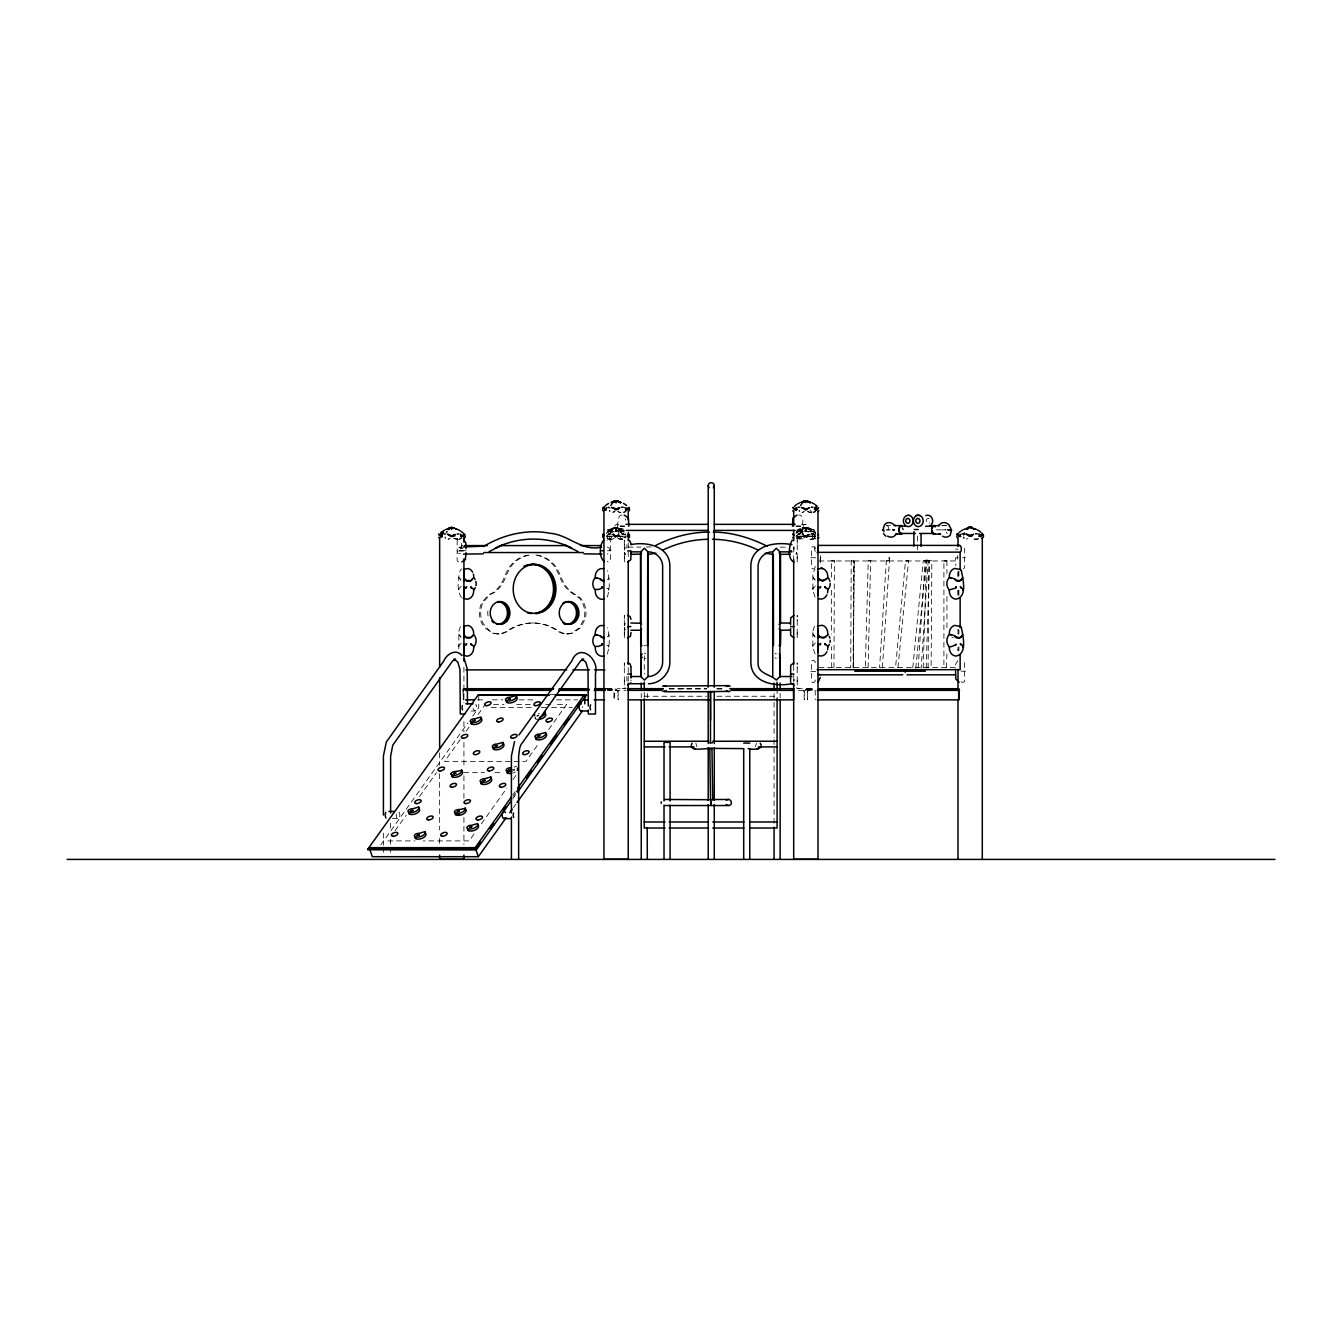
<?xml version="1.0" encoding="UTF-8"?>
<svg xmlns="http://www.w3.org/2000/svg" width="1342" height="1342" viewBox="0 0 1342 1342"><rect width="100%" height="100%" fill="white"/><g stroke="black" fill="none" stroke-linecap="round" stroke-linejoin="round"><path stroke-width="0.75" stroke-dasharray="5 3.75" d="M624.365 680.126L624.332 685.259L624.332 662.847L624.315 667.964M624.365 632.686L624.332 637.819L624.332 615.408L624.315 620.541M624.365 556.98L624.332 562.113L624.349 540.39M624.315 544.835L624.332 540.39M630.992 679.908L630.992 681.015M797.198 680.126L797.215 685.259L797.215 662.847L797.232 664.34M797.198 632.686L797.215 637.819L797.215 615.408L797.232 616.917M797.232 556.98L797.215 562.113L797.215 539.702L797.232 544.835M461.396 597.509C456.397 590.195 458.025 578.368 460.289 570.098A15.517 0.973 -41 0 0 461.011 569.411L461.581 568.941M458.83 648.874L458.863 631.226L460.289 627.016A15.517 0.973 -41 0 0 461.011 626.328L461.581 625.858M812.917 645.837L812.833 632.468M812.917 588.903L812.917 574.108L814.342 569.897A15.517 0.973 -41 0 0 815.064 569.226M851.214 560.889L854.049 560.872L853.344 667.679L854.25 560.939L851.214 560.889L850.711 667.662M853.093 667.729L853.814 560.805M928.094 667.997L928.999 560.604L931.834 560.654L931.13 667.83M958.054 572.917L958.037 577.043M607.272 597.123C609.956 588.937 609.939 578.855 607.272 570.652M608.731 577.714L608.748 579.039M607.322 653.973C609.704 646.156 610.073 635.773 607.322 627.637M868.089 667.595L870.639 560.218L868.257 560.956L865.305 667.662M923.195 667.863L926.433 560.067L931.751 560.604M926.215 667.997L929.436 560.872L925.242 560.168L928.178 560.872L921.199 668.048M618.88 525.175A3.036 2.567 -90 0 0 614.988 525.712A3.036 2.567 -90 0 0 616.112 530.174A3.036 2.567 -90 0 0 619.618 528.077L616.129 527.507L615.978 531.583L617.119 531.633A12.85 12.85 0 0 1 625.221 535.408M815.366 533.512A12.85 6.442 -90 0 0 812.497 531.633L806.29 527.473L812.883 531.633A12.85 6.408 -90 0 1 815.315 533.009C813.789 529.687 803.673 523.38 805.72 531.583L806.861 531.633A12.85 12.85 0 0 1 814.963 535.408M615.961 531.583L616.129 527.507L618.763 527.691L611.868 528.446L607.205 532.271M805.703 531.583L805.871 527.507L814.762 530.006M958.071 572.531L958.104 571.692L958.003 577.798M458.93 588.517L461.312 586.286M458.93 645.435L461.312 643.221M812.883 589.624L812.883 587.964M813 588.333L815.382 586.102M812.883 646.542L812.883 644.881M813.688 644.881L815.382 643.019M607.758 536.766L606.752 536.112L615.139 536.917L619.518 534.485M615.71 536.129L608.698 536.263M805.452 536.129L798.44 536.263M889.209 560.486L889.176 557.316L889.36 560.839L886.341 560.956L879.597 667.628M882.415 667.595L889.411 560.721M918.163 667.779L925.192 560.151M796.46 552.283L796.041 554.212L796.527 552.485M897.932 667.645L908.568 560.939L907.494 560.587L905.514 560.956L895.533 667.662M912.795 667.712L923.262 560.688L926.316 560.604L923.296 560.755M915.798 668.199L926.316 560.604M608.782 636.074L608.731 634.632M607.926 536.33L607.389 538.578M616.095 690.358L617.219 688.714L625.59 688.664M796.846 537.437A2.349 2.349 0 0 0 797.165 536.263L798.02 536.381L797.114 538.578M805.837 690.358L807.347 688.664M464.366 688.664C461.514 688.698 466.278 689.754 463.258 690.358L463.258 699.853L463.04 690.358M812.917 631.025L814.342 626.831A15.517 0.973 -41 0 0 815.064 626.144M624.634 624.969C625.858 619.97 624.047 627.167 624.617 625.003M625.104 547.117L624.433 549.952L625.104 547.117L640.855 547.117M696.867 746.689L695.827 743.133M625.104 554.33C623.812 547.804 624.282 557.92 628.945 554.33M812.178 689.1L811.994 690.174L812.279 689.1M461.044 580.197L458.83 577.161M461.044 637.115L458.83 634.078M815.097 580.012L812.883 576.976M815.097 636.93L812.883 633.894M625.187 534.888L625.573 533.646M955.839 549.935L956.309 548.727M815.366 566.374L814.963 567.448A5.133 2.483 -90 0 1 811.457 567.448L811.457 548.039A5.133 2.483 -90 0 1 814.963 548.039L815.366 549.096M815.366 680.042L814.963 681.099A5.133 2.483 -90 0 1 811.457 681.099L811.457 661.69A5.133 2.483 -90 0 1 814.963 661.69L815.366 662.747M611.751 536.263A2.349 1.174 -90 0 1 610.124 538.444A2.349 1.174 -90 0 1 609.738 534.602L609.973 534.082A16.07 8.018 90 0 1 616.095 528.379M606.953 535.408A12.85 12.85 0 0 1 615.072 531.633L616.23 531.583C613.177 524.454 622.436 528.933 621.749 531.633A12.85 6.408 -90 0 0 617.354 536.163L611.767 534.233M801.51 536.263A2.349 1.174 -90 0 1 799.882 538.444A2.349 1.174 -90 0 1 799.497 534.602L799.698 534.082A16.07 8.018 90 0 1 805.837 528.379M796.695 535.408A12.85 12.85 0 0 1 804.814 531.633L805.972 531.583C802.516 523.38 813.822 530.778 811.491 531.633A12.85 6.442 -90 0 0 807.062 536.163L801.51 534.233L805.921 536.246L810.165 534.233L804.579 536.163A12.85 6.408 -90 0 0 800.184 531.633L799.228 531.583L803.623 527.876L807.783 527.658M609.754 534.586L609.939 534.082A16.07 8.052 -90 0 1 622.252 534.082L622.453 534.586A2.349 1.174 -90 0 1 622.638 535.089M799.48 534.586L799.681 534.082A16.07 8.052 -90 0 1 811.994 534.082L812.178 534.586A2.349 1.174 -90 0 1 811.809 538.444A2.349 1.174 -90 0 1 810.182 536.263M831.369 560.839L834.388 560.855L831.386 560.906L831.352 577.614M943.929 560.839L946.949 560.855L943.912 560.855L943.912 667.695M871.293 560.721L868.425 560.889M607.07 532.589A12.85 6.408 90 0 1 609.05 531.633L610.006 531.583A12.85 6.442 -90 0 1 614.485 536.163L620.44 534.233L612.288 539.299L606.567 538.142M607.406 579.912L608.631 578.704M607.406 636.829L608.631 635.622M380.809 844.839L467.888 722.885M472.72 716.108L478.775 707.637L478.775 696.263M395.118 830.664L406.089 815.299M419.492 796.544L436.536 772.657M460.155 739.593L444.605 761.367L525.947 761.367L539.098 742.931M466.127 731.222L469.717 726.19M478.087 714.464L485.267 704.416M474.028 834.07L469.146 840.897L423.267 840.897M481.342 823.837L506.924 788.006M513.013 779.484L517.878 772.657M548.66 729.545L566.609 704.416L554.095 704.416M512.745 795.034L515.16 791.629M513.231 796.427L515.663 793.038M512.728 798.976L516.301 793.726M513.399 807.582L515.814 804.193M796.947 532.271L802.986 527.926M796.812 532.589A12.85 6.408 90 0 1 798.775 531.633L799.748 531.583C801.057 528.06 808.186 524.907 805.955 531.583M799.614 531.583L802.885 528.245L805.804 527.507M606.181 533.512L613.244 527.926M795.923 533.512C796.024 529.989 808.203 526.45 801.845 527.96M614.837 536.163A12.85 6.408 -90 0 0 610.442 531.633L609.503 531.583L612.338 528.782L615.643 527.473L612.589 528.094M799.346 531.583L803.657 527.876M609.503 531.583L613.915 527.876M756.485 743.133L755.462 746.689M886.357 560.973L888.974 560.352M624.248 532.237A12.85 6.442 90 0 0 622.755 531.633L622.118 531.633A12.85 6.442 -90 0 0 617.706 536.163L615.693 536.599L619.534 534.502M905.531 560.973L908.534 560.973M957.819 660.6L955.638 664.223L955.571 671.201M463.762 546.932L458.377 547.62L457.706 552.166M460.491 553.625L458.578 553.609M450.275 538.142L448.446 539.115M804.328 511.386L802.516 512.359M815.366 538.142L809.645 539.299L802.415 534.485L805.754 536.246L809.26 534.502L804.21 536.163A12.85 6.442 -90 0 0 799.798 531.633M607.171 530.006L616.062 527.473L616.213 531.583M796.913 530.006L800.553 528.312M622.185 688.664L625.59 687.892M679.102 688.664L685.913 688.664M447.96 539.299L449.553 538.679M802.03 512.543L803.606 511.923M814.628 538.679C810.048 542.487 803.221 533.915 807.146 536.917L807.448 536.163A12.85 6.408 -90 0 1 811.876 531.633M966.341 539.098L967.934 538.477M513.969 767.154L516.603 766.165M538.41 715.991L537.035 715.705L538.511 714.917M622.067 539.534C614.066 537.807 618.847 535.961 612.673 534.502C620.826 535.861 610.593 541.933 607.305 538.679M804.026 527.691L805.351 527.473L802.331 528.094M511.99 769.805L514.691 769.167M833.969 667.645L834.388 560.855M946.529 667.645L946.949 653.034M815.231 539.081L813.604 536.381L815.466 536.129M813.604 536.381L814.51 536.263A2.349 2.349 0 0 0 815.198 537.924M804.563 536.263L796.46 536.582M815.08 536.129L807.112 536.263M539.367 713.659L538.88 713.709A2.952 1.459 -19.3 0 0 538.226 713.642M614.15 527.658L616.062 527.507M651.206 546.915L642.835 547.117M811.356 512.745L807.33 511.386M458.578 539.4L453.277 538.142M622.906 539.4L619.048 539.031L615.944 536.263M813.235 536.263L806.223 536.129M608.194 534.015L609.889 533.948M797.936 534.015L799.631 533.948M621.413 534.015L623.225 533.948M811.155 534.015L812.95 533.948M623.325 536.28L617.37 536.263M622.369 536.33L616.481 536.129M890.484 525.477L886.609 525.477L890.719 525.477M929.083 518.633A2.466 2.13 -90 0 0 928.547 518.465L927.993 518.465A2.466 2.13 -90 0 0 927.993 523.346L928.547 523.363A2.466 2.13 -90 0 0 929.57 522.877M801.342 524.353L805.435 524.353A3.036 2.231 -90 0 1 807.263 528.966A3.036 2.231 -90 0 1 803.405 528.832A3.036 2.231 -90 0 1 805.435 524.353M942.084 525.477L946.211 525.477M936.414 529.838L946.11 529.855L940.289 529.905M617.203 530.409L622.017 530.409M797.131 530.409L805.301 530.409M609.05 531.633L623.158 531.633A12.85 6.408 90 0 1 624.147 531.952M798.775 531.633L812.883 531.633M606.282 536.163L625.926 536.163M796.007 536.163L815.668 536.163L814.98 536.766M797.014 537.454L799.497 537.454M607.171 547.05C610.66 547.133 610.778 553.843 607.221 554.028M461.833 548.442L463.074 548.442M463.795 550.723L466.06 550.723M607.49 550.723L611.164 550.723M810.736 557.735L815.684 557.735M958.071 557.735L955.571 557.735L955.839 565.552M962.667 557.735L965.452 557.735M818.905 560.973L957.584 560.973M532.187 622.99L533.411 622.99M497.597 633.91L498.821 633.91M566.626 633.91L567.867 633.91M644.11 645.586L646.24 645.586M818.905 667.595L957.584 667.595M961.04 671.201L965.452 671.201M810.736 671.386L815.684 671.386M463.879 688.714L464.785 688.714M606.299 688.664L614.971 688.714L616.095 690.174M669.188 688.664L706.848 688.664M716.913 688.664L725.552 688.664M797.232 688.664L804.714 688.714L805.837 690.174M806.961 688.714L815.634 688.664M463.409 688.865L464.869 688.865M606.836 688.865L615.341 688.865M669.188 688.983L706.546 688.983M716.913 688.983L725.217 688.983M806.592 688.865L815.097 688.865M607.054 689.1L615.659 689.1M806.274 689.1L814.879 689.1M462.722 689.419L464.315 689.419M607.238 689.419L615.894 689.419M806.039 689.419L814.695 689.419M462.52 689.788L464.164 689.788M607.339 689.788L616.045 689.788M805.888 689.788L814.594 689.788M607.372 690.358L614.015 690.358L614.015 699.853L614.586 690.358L626.093 690.358M798.473 690.358L807.347 690.358L807.347 699.853L807.918 690.358L815.231 690.358L815.231 699.853M550.22 694.586L554.347 694.586M644.277 696.246L706.546 696.246M716.913 696.246L777.102 696.246M477.584 699.853L484.059 699.853M492.363 699.853L502.764 699.853M519.119 699.853L533.948 699.853M556.511 699.853L577.597 699.853M493.604 704.416L504.038 704.416M516.553 704.416L531.147 704.416M545.758 704.416L551.998 704.416M491.239 707.637L532.808 707.637M541.111 707.637L549.432 707.637M551.512 707.637L572.296 707.637M471.176 710.992L474.85 710.992A3.607 1.795 -90 0 0 476.46 705.657L475.823 704.315M463.661 772.657L484.512 772.657M494.946 772.657L503.284 772.657M392.434 818.62L397.937 818.62M387.821 840.897L414.93 840.897M942.453 525.46L946.328 525.477M941.883 525.628L945.758 525.645M780.188 547.15L788.123 547.201M798.708 533.948L800.52 534.015M608.983 533.948L610.778 534.015M622.302 533.948L623.996 534.015M807.129 527.607L812.061 531.583M811.809 512.778L808.069 511.923M457.756 539.534L453.999 538.679M623.158 531.633L617.907 527.691M798.054 536.381L797.165 536.263M928.228 560.906L926.466 560.1M608.211 536.364L607.423 536.263A2.349 2.349 0 0 1 607.356 536.867M796.343 687.892L799.748 688.664M952.032 637.551L953.323 637.802M831.755 667.645L831.352 646.76M616.548 527.473L618.276 527.876L616.582 527.473M806.978 527.523L812.044 529.553L815.751 533.512M621.145 512.778L617.605 511.386M620.323 512.644L618.327 511.923M474.85 710.992L473.307 709.13A3.607 1.795 -90 0 1 473.139 708.257M536.834 719.329A5.687 2.835 -19.3 0 1 535.894 718.993L535.458 718.826A2.952 1.459 -19.3 0 1 534.972 717.819M611.767 534.233L616.079 536.213M621.38 528.312L623.845 529.352M813.722 578.352L814.879 579.845M813.722 635.286L814.879 636.762M459.669 578.553L460.826 580.029M459.669 635.471L460.826 636.964M797.047 538.679L802.885 539.031L805.988 536.263L801.61 539.4L796.309 538.142M606.769 588.165L608.631 589.071M606.769 645.099L608.631 645.988M815.064 597.123L812.833 590.346M815.064 654.057L812.833 647.263M814.544 534.233L815.785 534.888M624.802 534.233L626.06 534.888M459.669 546.932L460.759 548.928M535.861 718.976L535.156 716.947M623.963 531.013L620.239 528.345L623.98 531.113M622.705 531.583L619.87 528.782L622.587 531.583M796.846 535.508L797.081 535.944A5.133 3.405 -90 0 0 801.912 535.944L802.902 520.159L801.912 516.536A5.133 3.405 -90 0 0 798.607 515.211M609.654 689.1L609.922 690.174L609.754 689.1M964.63 548.039L964.63 567.448A5.133 2.801 -90 0 1 963.388 568.773M958.154 595.513L958.037 590.43M625.573 518.834L625.691 520.159M710.992 801.459L711.243 804.73M461.463 543.309L461.547 548.693M958.037 633.86L958.054 629.482L958.003 634.129M958.037 647.347L958.071 650.769L958.003 646.643M797.232 619.216L797.232 620.541M797.232 666.638L797.232 667.964M958.909 571.021L958.909 577.563M958.909 590.128L958.909 596.402M958.909 629.901L958.909 634.095M958.909 646.659L958.909 650.836M958.003 590.312L958.003 594.489M946.949 560.855L946.949 573.437M946.949 596.469L946.949 630.002M917.458 536.012L917.458 550.371M831.352 590.195L831.352 634.179M820.314 557.735L820.314 563.707M804.311 690.358L804.311 699.853L803.741 690.358M793.692 547.033L793.692 559.614M793.692 665.414L793.692 677.928M780.138 693.512L780.138 697.706M777.102 688.664L777.102 698.83M774.066 693.512L774.066 737.479M774.066 739.559L774.066 825.112M711.243 799.748L711.243 803.07M647.314 693.512L647.314 697.706M644.277 655.835L644.277 674.003M644.277 692.455L644.277 698.83M641.241 693.512L641.241 697.706M628.241 542.839L628.241 557.517M628.241 667.494L628.241 682.105M626.882 544.651L626.882 548.257M626.882 676.519L626.882 681.048M618.176 690.358L618.176 699.853L617.622 690.358M608.748 588.719L608.748 590.363M608.748 645.636L608.748 647.28M463.929 667.31L463.929 702.772M463.929 721.543L463.929 731.977M463.929 742.411L463.929 767.439M463.929 775.793L463.929 798.742M463.929 817.513L463.929 844.638M458.83 588.148L458.83 589.809M458.83 645.083L458.83 646.727M439.639 752.845L439.639 765.359M439.639 773.697L439.639 830.027M439.639 838.364L439.639 844.638M390.623 823.099L390.623 831.168M390.623 839.236L390.623 845.292M390.623 847.322L390.623 853.361M383.409 833.181L383.409 845.292M383.409 847.322L383.409 853.361M607.289 540.205A5.133 2.583 -90 0 1 610.409 541.011L610.409 560.419A5.133 2.583 -90 0 1 607.289 561.241M457.672 540.205A5.133 2.583 -90 0 0 457.136 541.011L457.136 560.419A5.133 2.583 -90 0 0 459.635 561.744M582.629 706.529A3.607 1.795 -90 0 1 582.68 707.469M399.01 811.994A3.607 1.795 -90 0 1 399.362 812.598L399.631 813.386A3.607 1.795 -90 0 1 398.171 818.62A3.607 1.795 -90 0 1 396.309 813.923M515.378 771.986A5.687 2.835 -19.3 0 1 512.711 773.16M514.674 769.956A5.687 2.835 -19.3 0 1 513.399 770.627M536.766 716.175A2.952 1.459 -19.3 0 1 538.226 715.722M621.933 515.043A5.133 3.758 -90 0 0 619.266 516.536C616.985 522.424 616.985 530.073 619.266 535.944A5.133 3.758 -90 0 0 621.933 537.454M645.804 658.117A3.036 2.634 0 0 1 644.277 658.469M644.277 653.202A3.036 2.634 0 0 1 645.804 653.554M776.313 658.368A3.036 2.634 0 0 1 774.955 657.697M774.955 653.973A3.036 2.634 0 0 1 776.313 653.302M961.258 681.719A5.133 2.801 -90 0 0 964.63 680.914L964.63 661.505A5.133 2.801 -90 0 0 962.65 659.996M902.596 528.043A3.607 1.795 -90 0 1 902.831 529.855M947.217 533.663A4.362 2.181 90 0 1 946.412 532.086M887.179 525.611A4.362 2.181 -90 0 1 888.807 529.218A4.362 2.181 -90 0 1 887.75 533.596M903.132 528.664A4.362 2.181 -90 0 1 903.216 529.788M957.836 559.161A3.607 1.795 -90 0 1 957.836 555.554M820.465 555.554A3.607 1.795 -90 0 1 820.18 559.916M796.745 533.009A12.85 6.408 -90 0 1 799.178 531.633M796.326 531.482A16.07 16.07 0 0 1 815.332 531.482M607.473 532.589A12.85 6.408 -90 0 1 609.436 531.633M607.641 530.778A16.07 16.07 0 0 1 624.533 530.778M622.453 537.924A2.349 1.174 -90 0 1 621.161 538.444A2.349 1.174 -90 0 1 620.44 536.263M457.605 538.545A2.349 1.174 -90 0 1 457.001 538.545M537.135 555.102A34.238 29.658 -90 0 1 556.829 568.136L560.721 575.869A33.382 28.92 -90 0 0 572.564 592.711L580.7 598.129L583.585 602.474A20.952 18.151 -90 0 1 585.397 618.377L580.7 627.771L572.564 633.189A20.952 18.151 -90 0 1 558.792 631.092A56.414 48.882 90 0 0 544.433 624.399L537.857 623.208A57.236 49.587 90 0 0 528.966 623.225L522.357 624.449A58.041 50.291 -90 0 0 511.839 628.677L507.897 631.092A20.952 18.151 -90 0 1 494.124 633.189L489.746 631.092L483.103 623.426A20.952 18.151 -90 0 1 483.103 602.474L489.746 594.808L494.124 592.711A32.409 28.081 -90 0 0 505.917 576.02L509.775 568.27A34.238 29.658 -90 0 1 529.402 555.118M535.911 555.102A34.238 29.658 -90 0 1 555.605 568.136L559.48 575.869A33.382 28.92 -90 0 0 571.323 592.711L579.476 598.129L582.344 602.474A20.952 18.151 -90 0 1 584.173 618.377L579.459 627.771L571.323 633.189A20.952 18.151 -90 0 1 557.551 631.092A56.414 48.882 90 0 0 543.191 624.399L536.615 623.208A57.236 49.587 90 0 0 527.725 623.225L521.115 624.449A58.041 50.291 -90 0 0 510.597 628.677L506.672 631.092A20.952 18.151 -90 0 1 492.9 633.189L484.764 627.771L481.879 623.426A20.952 18.151 -90 0 1 481.879 602.474L488.522 594.808L492.9 592.711A32.409 28.081 -90 0 0 504.676 576.02L508.534 568.27A34.238 29.658 -90 0 1 528.161 555.118M488.069 615.894A11.39 9.864 -90 0 1 488.069 610.006M460.709 548.274A3.607 1.795 -90 0 1 462.923 545.724M957.785 549.952A3.607 1.795 -90 0 1 957.718 549.012M815.231 551.562A3.607 1.795 -90 0 1 815.231 546.462M811.944 511.554A2.349 1.174 -90 0 1 810.216 510.128M710.857 801.426L710.857 804.73L710.841 801.459M625.137 630.069L624.433 627.385L625.07 630.119M611.7 529.352L610.006 531.583L614.804 527.607L611.65 529.352M890.266 529.905L886.391 529.905L890.266 529.838M813.738 534.015L812.027 533.931L813.755 534.032"/><path stroke-width="1.5" d="M630.992 632.468L630.539 636.142L627.653 637.819M463.946 649.243L463.946 645.032M463.963 637.802L463.695 627.57M463.946 577.53L463.695 570.635M647.549 645.586L647.716 554.33M817.999 577.328L817.932 572.095M817.999 649.058L817.999 644.848M818.016 637.618L817.932 629.012M463.946 587.947L463.963 586.722M463.946 644.865L463.963 643.64M817.999 587.762L818.016 586.538M817.999 644.68L818.016 643.455M463.946 578.956L463.946 577.63L463.963 580.885M463.946 635.991L463.946 634.565M463.946 649.36L463.678 653.973M779.048 645.586L780.356 645.586L780.541 630.22L779.081 628.777M817.999 578.771L817.999 577.446L818.016 580.683M817.999 649.176L817.932 652.111M817.999 635.806L817.999 634.363M780.356 645.586L780.541 630.22L790.22 630.153M463.946 588.115L463.695 596.972M817.999 587.93L817.932 595.194M962.801 577.53L960.805 580.398C956.645 581.874 953.608 576.825 949.079 577.798A8.069 6.978 -90 0 0 948.71 589.188L949.314 590.799A8.069 6.978 -90 0 0 956.041 599.169C967.834 596.754 962.751 578.905 961.375 570.535A15.517 0.973 41 0 1 960.604 569.78L960.033 569.293M962.801 634.447L960.805 637.316C956.645 638.809 953.608 633.743 949.079 634.716A8.069 6.978 -90 0 0 948.71 646.106L949.314 647.733A8.069 6.978 -90 0 0 956.041 656.087C967.767 653.621 962.784 635.923 961.375 627.452A15.517 0.973 41 0 1 960.604 626.697L960.033 626.228M451.801 527.876L453.982 527.876L452.237 527.473M616.129 502.73L616.129 500.734L618.31 501.136L616.548 500.734M806.29 500.734L810.283 502.73L806.324 500.734L802.063 502.025A16.07 16.07 0 0 0 800.838 502.428M966.391 528.597C964.479 530.056 970.685 525.594 972.346 527.691L970.115 527.289M451.734 529.419L451.818 527.507L454.737 528.245L451.281 527.473L448.01 528.782A16.07 16.07 0 0 0 445.594 529.62M616.045 502.596L616.129 500.767L620.541 502.596L616.129 500.767L612.338 502.025A16.07 16.07 0 0 0 611.096 502.428M805.787 502.596L805.871 500.767L810.266 502.596L807.096 500.851L805.837 501.489M970.132 527.406L974.644 529.234L971.423 527.406L967.951 527.691L969.696 527.289M820.314 677.358L818.15 681.988M466.244 588.081L466.613 586.773L463.929 589.004M466.244 644.999L466.613 643.69L463.929 645.921M471.21 588.098L470.69 586.773L473.86 589.524L473.676 590.916A8.069 6.978 -90 0 1 466.949 599.27L463.074 598.096M471.21 645.016L470.69 643.69L473.86 646.458L473.676 647.834A8.069 6.978 -90 0 1 466.949 656.204L463.074 655.013M601.786 588.165L602.172 586.857L601.786 588.165L598.247 589.524L594.657 589.373A8.069 6.978 -90 0 1 595.026 577.983L599.035 578.503L604.202 581.556M601.786 645.083L602.172 643.774L601.786 645.083L598.247 646.441L594.657 646.307A8.069 6.978 -90 0 1 595.026 634.9L599.035 635.437L604.202 638.473M647.985 551.864L644.428 548.257L640.822 551.864L640.822 676.519L644.428 680.126L648.035 676.502L648.035 551.864C655.903 551.763 662.763 558.641 662.646 566.509L662.646 661.858C662.78 669.775 655.835 676.586 647.985 676.553M772.74 676.553L772.69 551.864L776.297 548.257L779.903 551.864L779.903 676.519L776.297 680.126C770.274 673.869 756.972 674.17 758.079 661.858L758.079 566.509C757.962 558.624 764.856 551.73 772.74 551.864M820.298 587.897L820.667 586.588L817.983 588.803M820.298 644.814L820.667 643.506L817.983 645.737M825.28 587.897L824.743 586.588L827.913 589.339L827.729 590.732A8.069 6.978 -90 0 1 827.561 592.828M825.28 644.831L824.743 643.506L828.098 646.525L827.729 647.649A8.069 6.978 -90 0 1 827.561 649.746M955.856 587.964L956.225 586.655L955.856 587.964L949.448 589.893M955.856 644.881C958.171 642.667 952.266 647.398 949.448 646.81M960.822 587.981L960.302 586.655L962.684 588.886M960.788 644.881L960.302 643.573L962.684 645.804M475.068 579.526A8.069 6.978 -90 0 0 473.911 577.916L473.676 576.121A8.069 6.978 -90 0 0 473.357 574.04M463.929 578.62L466.261 580.516L471.193 580.516L473.541 577.614M463.929 635.538C466.764 640.319 473.911 637.618 473.676 633.038A8.069 6.978 -90 0 0 468.241 625.473L463.426 626.211M817.983 578.436L820.247 580.348C822.562 580.734 829.004 579.476 827.729 575.936A8.069 6.978 -90 0 0 822.294 568.371L817.479 569.092M827.611 634.347L827.729 632.854A8.069 6.978 -90 0 0 822.294 625.288L817.479 626.026M661.203 801.828L661.27 803.388M708.207 687.188L708.207 485.636C708.056 481.711 714.447 481.711 714.279 485.636L714.279 687.188M714.279 485.636L713.39 487.8M628.324 690.174L629.868 688.664M647.213 827.897L647.314 859.417M595.395 590.077L595.261 591A8.069 6.978 -90 0 0 601.988 599.354L604.303 599.002M595.395 647.012L595.261 647.918A8.069 6.978 -90 0 0 601.988 656.272L604.303 655.919M710.539 799.882L709.784 748.383L743.569 748.601M711.948 748.199L712.719 799.731L664.827 799.463M453.73 535.408A12.85 6.442 90 0 0 453.395 536.163L451.868 536.246L455.206 534.485L450.526 536.163A12.85 6.408 -90 0 0 450.191 535.408L447.456 534.233L451.768 536.213L450.275 535.391M609.754 507.83L608.194 507.276M618.092 508.652A12.85 6.408 -90 0 0 617.739 509.406L611.767 507.477M794.766 509.406L796.494 507.729L794.883 509.457L796.477 509.843M972.111 535.223A12.85 6.442 -90 0 0 971.776 535.961L965.821 534.032L970.551 536.414M630.857 682.776L627.653 685.259M514.54 741.539L511.419 755.982L511.419 812.984M408.958 812.48L408.74 812.9A2.952 1.459 -19.3 0 0 409.209 813.94L409.662 814.108A5.687 2.835 -19.3 0 0 415.953 813.638A5.687 2.835 -19.3 0 0 419.627 809.696L418.654 807.045L412.631 808.807A2.952 1.459 -19.3 0 0 408.253 810.467L408.035 810.87A2.952 1.459 -19.3 0 0 408.505 811.91L409.629 814.074M471.025 722.885L471.243 722.482A2.952 1.459 -19.3 0 1 471.629 722.046M415.315 837.056L415.114 837.475A2.952 1.459 -19.3 0 0 415.584 838.515L416.02 838.683A5.687 2.835 -19.3 0 0 422.311 838.213A5.687 2.835 -19.3 0 0 425.984 834.271L425.011 831.621L419.006 833.382A2.952 1.459 -19.3 0 0 414.611 835.043L414.393 835.445A2.952 1.459 -19.3 0 0 414.863 836.502L415.315 836.653A5.687 2.835 -19.3 0 0 421.606 836.183A5.687 2.835 -19.3 0 0 425.28 832.258L425.011 831.621M450.996 773.613L451.197 773.21A2.952 1.459 -19.3 0 1 455.575 771.549L461.883 770.425A5.687 2.835 -19.3 0 1 458.209 774.368A5.687 2.835 -19.3 0 1 451.918 774.82L451.466 774.669A2.952 1.459 -19.3 0 1 450.979 773.646M481.09 782.42L480.889 782.839A2.952 1.459 -19.3 0 0 481.359 783.879L481.795 784.047A5.687 2.835 -19.3 0 0 488.102 783.577A5.687 2.835 -19.3 0 0 491.759 779.635L490.786 776.984L484.781 778.746A2.952 1.459 -19.3 0 0 480.386 780.407L480.168 780.809A2.952 1.459 -19.3 0 0 480.637 781.849L481.761 784.013M467.67 829.406L467.872 829.004A2.952 1.459 -19.3 0 1 468.274 828.568M534.267 715.772L534.485 715.353A2.952 1.459 -19.3 0 1 534.871 714.917M828.131 634.598L825.246 637.249L820.314 637.249L817.983 635.353M441.35 535.307L442.424 534.502L440.411 536.917L442.424 536.599M605.661 508.551L606.735 507.746L604.722 510.178M958.792 536.733L960.805 534.301L959.127 536.079L960.318 536.397M472.35 579.023C471.21 582.227 466.01 582.193 464.969 579.023M472.35 635.94L471.126 637.45L466.261 637.433L464.969 635.94M826.404 578.838L822.713 581.287L819.023 578.838M826.404 635.756C824.474 639.765 819.861 637.685 819.023 635.756M961.962 635.84C960.805 639.027 955.621 638.993 954.565 635.84M548.945 694.854L478.289 694.854L367.624 849.419L369.167 847.658L475.152 847.658L476.343 849.922L367.674 849.771M518.951 735.013L571.826 660.969C579.325 642.147 599.606 658.754 595.479 673.6L595.479 714.028L588.282 714.028L588.282 710.019M475.152 847.658L511.537 796.729M517.593 788.24L584.273 694.854L586.454 694.938L517.576 792.183M476.863 847.356L480.503 842.256M490.199 828.685L493.839 823.585M503.535 810.014L505.951 806.609M516.871 791.327L519.287 787.939M526.567 777.756L531.415 770.962M537.471 762.474L542.319 755.68M550.807 743.803L556.88 735.299M564.143 725.116L568.991 718.322M577.479 706.446L581.12 701.346M476.343 849.922L511.453 800.52M478.322 856.699L475.655 849.05L369.671 849.05L372.338 856.699L478.322 856.699L506.135 817.731M509.775 812.648L512.191 809.276M517.022 802.499L582.344 711.025M709.733 748.467L710.673 748.484M451.784 528.245L450.476 527.607L447.389 529.352M441.937 536.163L440.713 536.263L441.954 536.582M960.318 535.961L959.094 536.079L960.788 536.414M712.568 742.78L709.784 742.78L710.656 742.68M461.145 536.582L462.956 536.263L464.064 534.082M625.909 509.406L626.513 510.178L628.878 507.746M627.553 536.163L628.878 534.502A2.349 2.349 0 0 1 628.777 537.924M816.942 508.652A12.85 6.408 -90 0 1 817.278 509.406L818.603 507.729L816.255 510.178L815.651 509.406A12.85 12.85 0 0 0 814.963 508.652M464.181 534.888L464.802 534.233L463.225 536.163A12.85 6.442 90 0 0 462.889 535.408M628.492 508.132L629.13 507.477L627.553 509.406A12.85 6.408 -90 0 0 626.831 507.964M628.492 534.888L629.13 534.233L627.217 536.213M818.234 534.888L818.62 534.502M692.103 743.216C687.037 752.527 706.362 747.913 709.851 748.601M641.56 553.273L640.503 554.33L640.503 623.007L641.56 624.064M641.56 629.163L640.503 630.22L630.874 630.22M773.327 554.33L773.495 645.586M779.081 624.449L780.541 623.007L780.541 554.33L779.081 552.887M640.755 554.078L630.874 554.33M640.755 629.968L640.688 645.586L641.996 645.586M473.541 590.01L474.28 589.306A8.069 6.978 -90 0 0 475.32 587.595M473.541 646.928L474.28 646.223A8.069 6.978 -90 0 0 473.911 634.833M827.595 589.826L828.333 589.121A8.069 6.978 -90 0 0 830.195 583.334M827.595 646.743L828.333 646.039A8.069 6.978 -90 0 0 829.39 644.328M603.665 540.121C599.304 545.204 598.784 557.316 604.319 561.644M666.437 690.727L662.763 691.348M792.233 540.155C788.76 545.691 787.385 558.96 793.894 562.113M411.742 812.514L412.715 812.078M801.392 502.596L805.804 500.767M726.391 686.433L730.098 686.081M726.391 800.285C730.669 796.544 734.057 805.586 728.37 805.535L665.045 805.535M615.643 509.826L619.518 507.729M804.244 508.652A12.85 6.408 -90 0 1 804.579 509.406L807.448 509.406L801.493 507.477L805.988 509.507L809.26 507.729L805.368 509.826M968.555 535.223A12.85 6.408 -90 0 1 968.907 535.961L973.571 534.301L969.696 536.397M619.534 507.746L614.837 509.406A12.85 6.408 -90 0 0 614.502 508.652L611.767 507.477M805.988 509.507L804.579 509.406M461.296 538.142L459.484 539.115M613.143 512.275L614.602 511.386M625.624 511.386L623.795 512.359M815.366 511.386L813.537 512.359M625.456 509.826L627.284 509.507L625.858 509.843M815.198 509.826L817.01 509.507L815.517 509.859M616.213 509.524L614.602 508.635M516.2 695.475L510.195 697.236A2.952 1.459 -19.3 0 0 505.8 698.897L505.598 699.299A2.952 1.459 -19.3 0 0 506.068 700.356L506.504 700.507A5.687 2.835 -19.3 0 0 512.812 700.038A5.687 2.835 -19.3 0 0 516.469 696.112L517.173 698.125A5.687 2.835 -19.3 0 1 513.516 702.067A5.687 2.835 -19.3 0 1 507.226 702.537L506.773 702.369A2.952 1.459 -19.3 0 1 506.286 701.346M480.939 717.031L474.917 718.809A2.952 1.459 -19.3 0 0 470.522 720.453L470.321 720.872A2.952 1.459 -19.3 0 0 470.79 721.912L471.243 722.08A5.687 2.835 -19.3 0 0 477.534 721.61A5.687 2.835 -19.3 0 0 481.208 717.685L481.912 719.698A5.687 2.835 -19.3 0 1 478.238 723.623A5.687 2.835 -19.3 0 1 471.948 724.093L471.495 723.942A2.952 1.459 -19.3 0 1 471.025 722.919M544.684 712.048L545.154 712.568A5.687 2.835 -19.3 0 1 540.088 717.014M545.406 714.061L544.886 711.931M503.015 742.344L496.993 744.105A2.952 1.459 -19.3 0 0 492.598 745.766L492.397 746.169A2.952 1.459 -19.3 0 0 492.866 747.226L493.319 747.393A5.687 2.835 -19.3 0 0 499.61 746.924A5.687 2.835 -19.3 0 0 503.267 742.982L503.988 745.011A5.687 2.835 -19.3 0 1 500.314 748.937A5.687 2.835 -19.3 0 1 494.024 749.406L493.571 749.239A2.952 1.459 -19.3 0 1 493.084 748.232M462.118 771.918L461.614 769.788M545.607 732.413L539.585 734.175A2.952 1.459 -19.3 0 0 535.19 735.835L534.988 736.238A2.952 1.459 -19.3 0 0 535.458 737.295L536.615 739.476A5.687 2.835 -19.3 0 0 542.906 739.006A5.687 2.835 -19.3 0 0 546.58 735.064L545.875 733.051A5.687 2.835 -19.3 0 1 542.202 736.976A5.687 2.835 -19.3 0 1 535.911 737.446M517.324 768.178L517.777 768.714A5.687 2.835 -19.3 0 1 517.24 770.358M459.098 809.578A2.952 1.459 -19.3 0 0 454.72 811.239L454.519 811.658A2.952 1.459 -19.3 0 0 454.988 812.698L455.424 812.866A5.687 2.835 -19.3 0 0 461.732 812.396A5.687 2.835 -19.3 0 0 465.389 808.471L459.115 809.595M465.64 809.947L465.137 807.817M477.584 823.552L471.562 825.33A2.952 1.459 -19.3 0 0 467.167 826.974L466.966 827.393A2.952 1.459 -19.3 0 0 467.435 828.433L467.872 828.601A5.687 2.835 -19.3 0 0 474.179 828.131A5.687 2.835 -19.3 0 0 477.836 824.206L478.557 826.219A5.687 2.835 -19.3 0 1 474.883 830.161A5.687 2.835 -19.3 0 1 468.593 830.614L468.14 830.463A2.952 1.459 -19.3 0 1 467.653 829.44M489.193 551.562L502.847 544.735L495.383 548.19C518.968 536.045 548.173 536.045 571.759 548.173L564.261 544.718L577.983 551.562M451.315 536.582L452.17 536.599M655.869 545.372C672.459 536.968 690.962 531.969 709.616 532.103M662.797 550.119C676.989 543.208 692.757 539.45 708.542 539.299M662.562 686.081L728.589 685.628M463.426 569.293L468.241 568.555A8.069 6.978 -90 0 1 472.602 572.128M614.804 500.851L611.65 502.596L616.079 501.136M448.832 528.245L450.509 527.607M802.885 501.489L804.563 500.851M967.196 528.043L968.89 527.406M961.962 578.905C961.224 580.918 956.292 582.864 954.565 578.905M459.367 813.906L458.025 813.906M729.914 691.348L711.998 691.6M534.955 613.495L540.34 611.818A24.659 21.371 -90 0 0 551.83 579.543A24.659 21.371 -90 0 0 523.883 566.274M536.179 613.495L541.564 611.818A24.659 21.371 -90 0 0 553.072 579.543A24.659 21.371 -90 0 0 525.125 566.274M981.22 536.062L979.912 536.414M461.531 536.599L462.873 536.213L461.598 536.163A12.85 12.85 0 0 0 460.91 535.408M978.217 538.83L976.12 539.333M664.307 691.7L712.417 691.7M655.869 553.172L648.74 554.33M748.165 748.601C751.453 749.826 765.007 750.01 760.209 743.216M449.587 527.876L451.331 527.473M613.915 501.136L615.643 500.734M803.657 501.136L805.385 500.734M979.526 536.397L981.606 535.961A12.85 6.408 90 0 0 980.885 534.519M625.724 537.169L624.181 537.454M797.014 515.043L792.87 518.096L792.501 526.249M728.589 799.463L711.965 799.547M461.833 561.929L465.338 559.731L466.06 552.703M597.375 578.1L596.033 577.748M951.428 577.916L950.086 577.563M597.375 635.018L596.033 634.682M951.428 634.833L950.086 634.481M627.653 562.113L630.857 559.631L630.992 550.908L627.637 550.908M793.894 615.408L790.69 617.89L790.572 624.667M793.894 662.847L790.69 665.33L790.572 681.384M648.454 683.732C659.861 683.732 669.859 673.734 669.859 662.327L669.859 566.039C669.826 546.16 646.458 541.329 630.774 544.651M483.254 553.843L463.476 554.129M511.285 767.775L510.799 767.825A2.952 1.459 -19.3 0 0 506.404 769.469L506.186 769.889A2.952 1.459 -19.3 0 0 506.655 770.929L507.075 771.063A5.687 2.835 -19.3 0 0 512.007 771.147M797.936 507.276L799.631 507.192M443.867 534.015L445.578 533.948M962.248 533.831L963.959 533.764M621.413 507.276L623.225 507.192M811.155 507.276L812.95 507.192M457.102 534.015L458.897 533.948M975.466 533.831L977.278 533.764M918.247 529.52L914.271 529.52M693.68 748.601L695.206 748.584M601.988 554.078L583.904 553.843M780.541 554.33L790.22 554.263M614.837 509.406L617.706 509.406M794.112 509.323L797.249 509.323M814.426 509.323L817.563 509.323M625.926 524.353L708.224 524.353M714.263 524.353L795.202 524.353M894.275 525.645L900.432 525.645M933.311 525.645L939.467 525.645M620.423 526.249L624.399 526.249M796.393 526.249L800.419 526.249M901.036 526.249L905.145 526.249M925.678 526.249L933.898 526.249M626.06 530.409L708.224 530.409M714.263 530.409L795.085 530.409M713.223 532.103C732.162 532.17 750.597 537.941 767.439 546.328M901.036 533.445L915.412 533.445M919.522 533.445L933.898 533.445M895.449 534.049L901.623 534.049M935.424 526.718A4.362 2.181 -90 0 0 931.784 528.765L931.717 529.905A4.362 2.181 90 0 0 934.485 534.049L940.658 534.049M451.784 535.877L454.921 535.877M460.373 535.877L463.51 535.877M970.149 535.961L971.776 535.961M450.526 536.163L453.395 536.163M460.943 536.263L463.225 536.163M978.737 536.079L980.667 536.079M712.501 539.299C728.27 539.45 744.055 543.208 758.23 550.119M791.897 544.651C775.894 541.413 750.983 545.204 750.866 566.039L750.866 662.327C750.983 683.179 775.894 686.953 791.897 683.732M818.586 545.406L959.513 545.406M464.533 545.59L487.331 545.59M501.841 545.59L566.089 545.59M580.6 545.59L601.317 545.59M463.762 546.932L484.328 546.144L483.405 546.58C503.166 534.619 526.97 528.832 549.901 533.26C568.505 534.502 582.109 552.099 601.652 547.016M459.249 550.723L463.258 550.723M601.484 550.723L603.128 550.723M790.572 550.908L791.528 550.908M630.857 551.864L640.822 551.864M779.903 551.864L791.864 551.864M817.127 552.367L960.419 552.132A3.607 1.795 -90 0 0 961.191 547.637A3.607 1.795 -90 0 0 959.06 545.523M483.791 552.552L583.284 552.552M604.269 580.583L601.803 580.583L600.511 579.107M630.874 623.007L640.755 623.258M627.637 626.613L630.857 626.613M790.673 626.613L793.877 626.613M604.269 637.517L601.803 637.517L600.511 636.024M817.127 669.692L960.134 669.692L960.134 655.03M465.976 669.876L566.693 669.876M572.917 669.876L589.507 669.876M594.489 669.876L604.856 669.876M854.77 671.201L925.393 671.201M627.637 674.053L630.992 674.053M790.572 674.053L793.877 674.053M818.905 674.808L902.747 674.808M907.058 674.808L955.387 674.808M630.857 676.519L640.822 676.519M779.903 676.519L791.864 676.519M630.774 683.732L644.428 683.732M465.959 688.714L553.692 688.664M559.429 688.714L588.501 688.714M594.674 688.664L605.125 688.714M627.284 688.664L663.166 688.664M729.712 688.664L793.944 688.664M818.888 688.714L958.054 688.714L959.48 690.358L817.312 690.358M465.506 688.865L553.089 688.865M559.346 688.865L588.534 688.865M594.791 688.865L605.225 688.865M662.965 688.983L644.277 688.983L644.277 682.206M731.44 688.983L777.102 688.983L777.102 682.206M818.805 688.865L958.524 688.865M467.201 689.1L552.988 689.1M559.262 689.1L588.568 689.1M594.841 689.1L605.309 689.1M818.721 689.1L958.909 689.1M466.848 689.419L551.612 689.419M559.882 689.419L588.819 689.419M595.026 689.419L605.359 689.419M818.637 689.419L959.211 689.419M466.664 689.788L551.562 689.788M559.849 689.788L588.836 689.788M595.043 689.788L605.41 689.788M818.603 689.788L959.413 689.788M465.338 690.358L551.545 690.358M558.574 690.358L588.836 690.358M594.221 690.358L605.41 690.358M628.324 690.358L661.807 690.358M730.836 690.358L793.608 690.358M555.169 694.854L584.273 694.854M549.096 695.391L478.289 694.854M555.303 695.24L586.689 695.391M465.338 699.853L473.659 699.853M583.502 699.853L587.997 699.853M594.221 699.853L604.621 699.853M628.324 699.853L709.918 699.853M714.112 699.853L793.608 699.853L793.558 689.788L792.115 688.664M817.312 699.853L958.893 699.853L958.893 690.358M465.758 703.795L473.089 703.795M580.012 704.231A3.607 1.795 -90 0 0 579.291 709.13L580.834 710.992L588.165 710.992M464.818 714.028L460.272 714.028L459.987 669.524L457.89 662.26L454.049 659.207L455.676 659.207L452.673 660.868L392.77 745.179L390.623 756.217L390.623 813M644.277 741.27L708.61 741.22M712.77 741.27L777.102 741.22M644.277 746.907L665.028 746.907M669.188 746.907L694.082 746.907M758.415 746.907L777.102 746.907M388.945 811.424L394.447 811.424M503.921 818.62L511.268 818.62M644.277 821.975L665.028 821.975M669.188 821.975L708.61 821.975M712.77 821.975L743.887 821.975M750.111 821.975L777.102 821.975M665.028 828.031L644.277 828.031L644.277 698.83M669.188 828.031L708.61 828.031M712.77 828.031L743.887 828.031M750.111 828.031L777.102 828.031L777.102 698.83M603.95 859.232L628.241 859.232M793.692 859.232L817.983 859.232M67.1 859.417L1274.9 859.417M780.541 623.007L790.22 623.074M757.106 748.584L758.649 748.601M974.376 539.216L975.651 539.299M772.287 554.33L765.158 553.172M664.072 685.628L666.269 686.433M603.799 568.639L600.679 568.639A8.069 6.978 -90 0 0 595.261 576.188L595.378 577.697M603.799 625.557L600.679 625.557A8.069 6.978 -90 0 0 595.261 633.122L595.378 634.615M627.653 615.408L630.002 616.397L630.992 619.283M793.894 637.819L790.69 635.336L790.572 628.576M627.653 662.847L630.002 663.82L630.992 666.706M793.894 685.259L790.69 682.776M728.37 691.7L726.24 690.727M728.37 805.535L726.24 804.563M624.181 515.043L628.425 518.096L628.828 526.249M818.687 598.733L821.002 599.086A8.069 6.978 -90 0 0 826.924 594.791M818.687 655.651L821.002 656.003A8.069 6.978 -90 0 0 826.924 651.726M959.161 682.29L955.839 679.002L955.571 671.201M796.007 509.826L792.803 507.477L795.403 510.178L796.007 509.406A12.85 12.85 0 0 1 796.695 508.652M606.265 509.826L603.061 507.477L605.661 510.178M531.835 613.512L526.45 611.851A24.659 21.371 -90 0 1 517.593 574.074A24.659 21.371 -90 0 1 551.495 573.99A24.659 21.371 -90 0 1 542.805 611.818L537.421 613.495L527.557 612.958M528.798 612.958L530.61 613.512M536.582 739.442L536.163 739.308A2.952 1.459 -19.3 0 1 535.693 738.285L535.911 737.848A2.952 1.459 -19.3 0 1 536.297 737.412M511.302 773.478A5.687 2.835 -19.3 0 1 507.813 773.126L507.377 772.958A2.952 1.459 -19.3 0 1 506.89 771.935L507.108 771.499A2.952 1.459 -19.3 0 1 507.494 771.063M462.319 771.801L462.587 772.438A5.687 2.835 -19.3 0 1 458.914 776.381A5.687 2.835 -19.3 0 1 452.623 776.85L452.17 776.683A2.952 1.459 -19.3 0 1 451.684 775.659L451.902 775.223A2.952 1.459 -19.3 0 1 452.304 774.787M465.842 809.847L466.093 810.484A5.687 2.835 -19.3 0 1 462.436 814.426A5.687 2.835 -19.3 0 1 456.146 814.879L455.693 814.728A2.952 1.459 -19.3 0 1 455.206 813.705M814.544 507.477L816.959 509.457M624.802 507.477L627.217 509.457M460.491 534.233L462.956 536.263M629.314 540.155L630.992 543.577M885.921 536.23L883.506 533.697M463.879 540.121L465.825 542.906L466.06 548.727M461.715 655.382C456.028 648.387 446.483 654.124 443.833 660.969L386.311 742.076L383.409 755.982L383.409 815.03M507.192 702.503L506.471 700.49M471.914 724.076L471.21 722.046M493.99 749.373L493.286 747.36M507.075 771.063L507.813 773.126M451.885 774.804L452.59 776.817M468.559 830.597L467.838 828.568M981.337 536.079L978.855 534.032L981.27 536.012L982.931 534.301L980.566 536.733L979.979 535.961M973.923 528.597L974.627 529.285L973.923 528.597A16.07 16.07 0 0 1 976.339 529.419M621.078 502.428A16.07 16.07 0 0 0 619.87 502.076L620.574 502.73M957.114 534.049L959.027 536.012L957.131 534.032M709.096 487.8L708.207 485.636M456.179 529.352L455.542 528.782A16.07 16.07 0 0 1 460.222 530.778M827.997 577.496L828.131 577.681A8.069 6.978 -90 0 1 829.893 581.254M464.349 659.157L467.15 668.584L467.486 703.929M545.59 713.961L545.858 714.598A5.687 2.835 -19.3 0 1 538.025 719.463M490.786 776.984L491.055 777.622A5.687 2.835 -19.3 0 1 487.381 781.547A5.687 2.835 -19.3 0 1 481.09 782.017M418.654 807.045L418.922 807.683A5.687 2.835 -19.3 0 1 415.248 811.608A5.687 2.835 -19.3 0 1 408.958 812.078M455.391 812.833L456.112 814.862M415.282 836.636L415.986 838.649M883.942 531.734L883.405 527.96L884.646 524.672A7.582 6.324 60.6 0 1 893.94 524.705A3.506 2.936 60.6 0 0 895.735 525.628M949.431 577.496L949.314 576.003A8.069 6.978 -90 0 1 954.732 568.438L959.916 569.461A11.088 1.929 34.8 0 1 960.604 569.763M949.431 634.414L949.314 632.921A8.069 6.978 -90 0 1 954.732 625.372L959.916 626.378A11.088 1.929 34.8 0 1 960.604 626.697M710.589 720.067L710.488 691.281L710.488 742.646M630.992 667.511L630.992 677.962M982.294 538.159L982.294 859.417M962.801 588.517L962.801 590.178M962.801 645.435L962.801 647.096M960.134 552.434L960.134 569.193M960.134 598.498L960.134 627.804M958.674 690.358L958.674 699.853M958.003 538.159L958.003 546.496M958.003 669.591L958.003 688.362M958.003 700.876L958.003 859.417M921.065 534.116L921.065 546.328M913.868 531.633L913.868 546.194M817.983 511.419L817.983 859.417M793.692 511.419L793.692 526.081M793.692 530.275L793.692 540.742M793.843 547.318L793.843 549.18M793.692 559.614L793.692 664.374M793.843 679.186L793.843 681.048M793.692 683.229L793.692 859.417M780.138 655.835L780.138 676.771M780.138 683.044L780.138 689.335M780.138 699.786L780.138 859.417M774.066 683.044L774.066 689.335M774.066 827.175L774.066 859.417M749.775 743.082L743.703 743.082M749.775 748.618L749.775 859.417M743.703 748.618L743.703 859.417M714.279 691.365L714.279 743.502M714.279 747.611L714.279 800.469M714.279 804.529L714.279 859.417M708.207 691.365L708.207 743.502M708.207 747.611L708.207 800.469M708.207 804.529L708.207 859.417M670.077 800.989L670.077 742.361L664.022 742.361L664.022 800.989M670.077 805.066L670.077 859.417M664.022 805.066L664.022 859.417M641.241 655.835L641.241 676.771M641.241 683.044L641.241 689.335M641.241 699.786L641.241 859.417M628.241 511.419L628.241 519.79M628.241 532.371L628.241 540.742M628.241 561.107L628.241 664.374M628.241 683.229L628.241 859.417M603.95 511.419L603.95 859.417M588.282 705.993L587.997 669.524L585.9 662.26L582.059 659.207L583.669 659.207L580.667 660.868L521.015 744.642L519.723 747.997L518.633 756.217L518.633 859.417M584.76 696.263L584.76 703.845M511.419 817.043L511.419 859.417M463.929 537.974L463.929 542.134M463.929 558.826L463.929 661.052M463.929 855.055L463.929 859.232L439.639 859.232L439.639 855.055M439.639 537.974L439.639 667.31M439.639 677.744L439.639 748.668M504.106 811.424A3.607 1.795 -90 0 1 505.347 812.598M505.229 817.697A3.607 1.795 -90 0 1 502.529 817.077A3.607 1.795 -90 0 1 503.2 811.809M513.684 817.446A3.607 1.795 -90 0 1 513.516 813.067M580.449 703.896A3.607 1.795 -90 0 1 581.371 703.929M581.74 710.555A3.607 1.795 -90 0 1 580.834 710.992M590.581 709.884A3.607 1.795 -90 0 1 590.631 704.785M386.043 818.05A3.607 1.795 -90 0 1 385.808 812.346M462.571 709.884A3.607 1.795 -90 0 1 462.336 705.523M603.414 511.168A2.349 2.349 0 0 1 603.414 507.846L603.816 507.326A16.07 16.07 0 0 1 604.672 506.387M628.777 507.846A2.349 2.349 0 0 1 628.777 511.168M605.594 505.531A16.07 16.07 0 0 1 608.748 503.401M623.426 503.401A16.07 16.07 0 0 1 626.58 505.531M610.845 505.531A16.07 8.052 -90 0 1 611.331 504.726M611.868 504.022A16.07 8.052 -90 0 1 612.422 503.401M613.596 502.428A16.07 8.052 -90 0 1 614.821 501.824M609.738 511.168A2.349 1.174 -90 0 1 609.553 510.681M779.249 653.973A3.036 2.634 0 0 1 779.249 657.697M642.13 657.697A3.036 2.634 0 0 1 642.13 653.973M932.338 528.043A3.607 1.795 -90 0 1 934.804 526.718M933.428 533.328A3.607 1.795 -90 0 1 932.153 530.778M901.505 533.328A3.607 1.795 -90 0 1 899.241 529.385A3.607 1.795 -90 0 1 901.941 526.718M917.676 515.261A5.704 4.932 -90 0 0 917.66 526.567L918.934 526.567A5.704 4.932 -90 0 0 918.951 515.261L917.14 515.261A5.704 4.932 -90 0 0 915.881 515.63M929.671 526.181A5.704 4.932 -90 0 0 928.446 515.261L927.154 515.261A5.704 4.932 -90 0 0 925.913 515.63M918.414 515.261A5.704 4.932 -90 0 1 919.673 515.647M938.008 525.628A3.506 2.936 60.6 0 0 939.534 524.672A7.582 6.324 60.6 0 1 948.828 524.705L951.478 529.855L950.287 535.022A7.582 6.324 60.6 0 1 942.503 536.179M935.005 533.596A4.362 2.181 -90 0 1 934.485 534.049M939.199 534.066A3.506 2.936 60.6 0 1 940.054 534.368M887.632 536.179A7.582 6.324 60.6 0 0 895.399 535.022A3.506 2.936 60.6 0 1 896.926 534.066M902.562 526.718A4.362 2.181 -90 0 0 898.922 528.765L898.855 529.905A4.362 2.181 -90 0 0 902.143 533.596M819.794 674.321A3.607 1.795 -90 0 1 817.999 674.321M793.642 538.31A2.349 2.349 0 0 1 792.77 537.437M818.905 537.437A2.349 2.349 0 0 1 818.033 538.31M603.414 537.924A2.349 2.349 0 0 1 603.414 534.602M441.434 534.72A12.85 6.408 -90 0 1 443.632 532.237M441.048 534.72A12.85 6.408 90 0 1 443.229 532.237M439.572 538.31A2.349 2.349 0 0 1 438.717 537.437M440.361 533.143A16.07 16.07 0 0 1 442.273 531.482M443.33 530.778A16.07 16.07 0 0 1 444.437 530.157M461.262 531.482A16.07 16.07 0 0 1 463.191 533.143M465.07 535.659A2.349 2.349 0 0 1 465.07 536.867M464.835 537.437A2.349 2.349 0 0 1 463.409 538.545M446.517 532.271A16.07 8.052 90 0 1 447.02 531.482M448.681 529.62A16.07 8.052 90 0 1 449.889 528.832M445.427 537.924A2.349 1.174 -90 0 1 445.242 537.437M475.823 581.438A8.069 6.978 -90 0 1 475.957 585.615M567.867 601.568A11.39 9.864 -90 0 1 577.395 615.894L576.406 618.645A11.39 9.864 -90 0 1 562.935 622.805M562.935 603.095A11.39 9.864 -90 0 1 565.317 601.954M498.821 601.568A11.39 9.864 -90 0 1 508.601 614.435A11.39 9.864 -90 0 1 496.272 623.946M493.89 622.805A11.39 9.864 -90 0 1 491.843 621.01M566.626 601.568A11.39 9.864 -90 0 1 576.154 615.894L575.164 618.645A11.39 9.864 -90 0 1 564.076 623.946M497.597 601.568A11.39 9.864 -90 0 1 507.461 612.958A11.39 9.864 -90 0 1 497.597 624.332M818.066 547.201A3.607 1.795 -90 0 1 818.066 550.807M820.935 567.884A8.069 6.978 -90 0 1 822.646 568.622M829.121 636.259A8.069 6.978 -90 0 1 829.893 638.171M830.195 640.251A8.069 6.978 -90 0 1 830.027 642.348M964.042 538.108A2.349 1.174 -90 0 1 963.606 537.253M963.606 534.888A2.349 1.174 -90 0 1 963.791 534.401M964.009 533.898A16.07 8.052 -90 0 1 964.428 532.959M967.045 529.419A16.07 8.052 -90 0 1 968.27 528.631M957.467 537.739A2.349 2.349 0 0 1 956.779 536.079M957.098 534.888A2.349 2.349 0 0 1 957.467 534.401M982.847 534.401A2.349 2.349 0 0 1 981.79 538.343M957.869 533.898A16.07 16.07 0 0 1 958.725 532.959M959.664 532.086A16.07 16.07 0 0 1 960.654 531.298M961.711 530.593A16.07 16.07 0 0 1 962.818 529.956M963.959 529.419A16.07 16.07 0 0 1 965.15 528.983M977.479 529.956A16.07 16.07 0 0 1 980.633 532.086M981.572 532.959A16.07 16.07 0 0 1 982.428 533.898M815.751 506.756A12.85 6.408 -90 0 1 816.573 507.964M793.642 511.554A2.349 2.349 0 0 1 792.77 510.681M794.414 506.387A16.07 16.07 0 0 1 796.326 504.726M797.383 504.022A16.07 16.07 0 0 1 799.647 502.864M807.096 501.673A16.07 16.07 0 0 1 810.82 502.428M812.011 502.864A16.07 16.07 0 0 1 814.275 504.022M815.332 504.726A16.07 16.07 0 0 1 817.244 506.387M800.57 505.531A16.07 8.052 -90 0 1 801.073 504.726M801.61 504.022A16.07 8.052 -90 0 1 802.164 503.401M803.338 502.428A16.07 8.052 -90 0 1 804.563 501.824M818.905 510.681A2.349 2.349 0 0 1 818.033 511.554M799.48 511.168A2.349 1.174 -90 0 1 799.295 510.681M905.263 670.262L905.229 672.141L905.229 670.262M882.533 529.855L883.422 530.358L882.516 529.905M892.967 529.805L894.141 529.905L892.967 529.805M948.039 529.855L951.444 530.358L948.039 529.905M410.803 810.82L412.866 810.333L410.803 810.82M417.161 835.395L419.224 834.925L417.161 835.395M453.764 773.562L455.827 773.093L453.764 773.562M457.27 811.608L459.333 811.122L457.27 811.608M473.089 720.805L475.152 720.335L473.089 720.805M469.717 827.326L471.78 826.857L469.717 827.326M482.935 780.759L484.999 780.289L482.935 780.759M495.164 746.118L497.228 745.649L495.164 746.118M508.35 699.249L510.413 698.779L508.35 699.249M508.953 769.838L511.017 769.352L508.953 769.838M537.756 736.188L539.82 735.718L537.756 736.188M578.62 615.894L577.63 618.645A11.39 9.864 -90 0 1 561.023 619.484A11.39 9.864 -90 0 1 567.381 601.736A11.39 9.864 -90 0 1 578.62 615.894M908.937 515.261L907.645 515.261A5.704 4.932 -90 0 0 907.628 526.567L908.92 526.567A5.704 4.932 -90 0 0 908.937 515.261M908.098 518.465L907.528 518.465A2.466 2.13 -90 0 0 907.528 523.346L908.081 523.363A2.466 2.13 -90 0 0 908.098 518.465M918.113 518.465L917.559 518.465A2.466 2.13 -90 0 0 917.542 523.346L918.113 523.363A2.466 2.13 -90 0 0 918.113 518.465M793.927 535.391L792.787 534.233L793.927 535.391M604.185 535.391L603.061 534.233L604.185 535.391M440.646 536.213L438.733 534.233L440.646 536.213M489.142 770.945A3.405 1.694 -19.3 0 0 493.789 768.01A3.405 1.694 -19.3 0 0 488.689 768.01A3.405 1.694 -19.3 0 0 489.142 770.945M547.771 721.979A3.405 1.694 -19.3 0 0 552.434 719.044A3.405 1.694 -19.3 0 0 547.318 719.044A3.405 1.694 -19.3 0 0 547.771 721.979M512.459 738.301A3.405 1.694 -19.3 0 0 517.106 735.366A3.405 1.694 -19.3 0 0 511.99 735.366A3.405 1.694 -19.3 0 0 512.459 738.301M535.777 705.657A3.405 1.694 -19.3 0 0 540.423 702.722A3.405 1.694 -19.3 0 0 535.307 702.722A3.405 1.694 -19.3 0 0 535.777 705.657M486.475 705.657A3.405 1.694 -19.3 0 0 491.122 702.722A3.405 1.694 -19.3 0 0 486.022 702.722A3.405 1.694 -19.3 0 0 486.475 705.657M463.158 738.301A3.405 1.694 -19.3 0 0 467.804 735.366A3.405 1.694 -19.3 0 0 462.705 735.366A3.405 1.694 -19.3 0 0 463.158 738.301M477.836 819.928A3.405 1.694 -19.3 0 0 482.483 816.993A3.405 1.694 -19.3 0 0 477.383 816.993A3.405 1.694 -19.3 0 0 477.836 819.928M498.486 721.979A3.405 1.694 -19.3 0 0 503.133 719.044A3.405 1.694 -19.3 0 0 498.016 719.044A3.405 1.694 -19.3 0 0 498.486 721.979M416.54 803.59A3.405 1.694 -19.3 0 0 421.187 800.671A3.405 1.694 -19.3 0 0 416.07 800.671A3.405 1.694 -19.3 0 0 416.54 803.59M393.223 836.251A3.405 1.694 -19.3 0 0 397.869 833.315A3.405 1.694 -19.3 0 0 392.753 833.315A3.405 1.694 -19.3 0 0 393.223 836.251M451.851 787.268A3.405 1.694 -19.3 0 0 456.498 784.349A3.405 1.694 -19.3 0 0 451.398 784.349A3.405 1.694 -19.3 0 0 451.851 787.268M439.857 770.945A3.405 1.694 -19.3 0 0 444.504 768.01A3.405 1.694 -19.3 0 0 439.388 768.01A3.405 1.694 -19.3 0 0 439.857 770.945M524.47 754.623A3.405 1.694 -19.3 0 0 529.117 751.688A3.405 1.694 -19.3 0 0 524.001 751.688A3.405 1.694 -19.3 0 0 524.47 754.623M465.825 803.59A3.405 1.694 -19.3 0 0 470.488 800.671A3.405 1.694 -19.3 0 0 465.372 800.671A3.405 1.694 -19.3 0 0 465.825 803.59M475.169 754.623A3.405 1.694 -19.3 0 0 479.815 751.688A3.405 1.694 -19.3 0 0 474.699 751.688A3.405 1.694 -19.3 0 0 475.169 754.623M428.534 819.928A3.405 1.694 -19.3 0 0 433.198 816.993A3.405 1.694 -19.3 0 0 428.081 816.993A3.405 1.694 -19.3 0 0 428.534 819.928M442.524 836.251A3.405 1.694 -19.3 0 0 447.171 833.315A3.405 1.694 -19.3 0 0 442.055 833.315A3.405 1.694 -19.3 0 0 442.524 836.251M501.153 787.268A3.405 1.694 -19.3 0 0 505.8 784.349A3.405 1.694 -19.3 0 0 500.683 784.349A3.405 1.694 -19.3 0 0 501.153 787.268M507.024 621.01A11.39 9.864 -90 0 0 502.613 601.954A11.39 9.864 -90 0 0 490.535 615.894A11.39 9.864 -90 0 0 507.024 621.01"/></g></svg>
